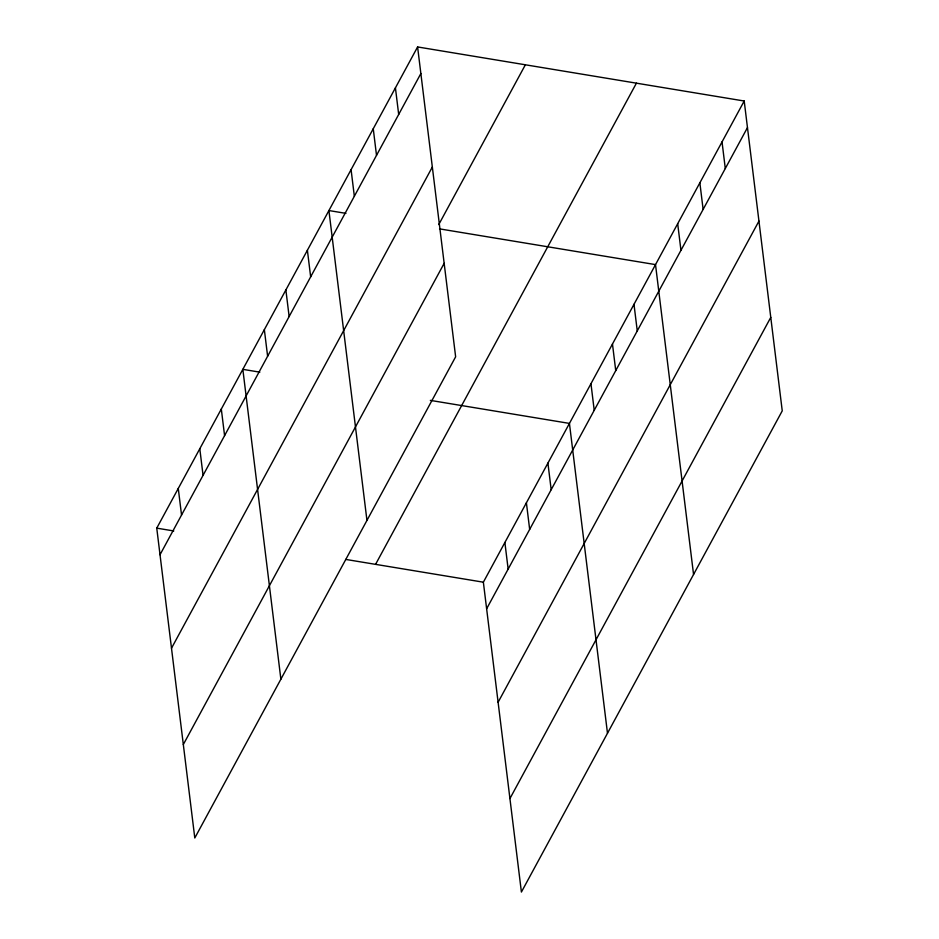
<?xml version="1.0" encoding="UTF-8"?>
<svg xmlns="http://www.w3.org/2000/svg" width="939" height="939" viewBox="0 0 939 939"><rect width="100%" height="100%" fill="white"/><g stroke="black" fill="none" stroke-linecap="round" stroke-linejoin="round"><path stroke-width="1.41" d="M417.597 46.95L455.638 356.808L194.796 837.987L156.754 528.141L417.597 46.95L744.204 101.013L782.246 410.859L521.403 892.05L483.362 582.192L744.204 101.013M160.017 554.738L420.86 73.547M171.497 648.215L432.339 167.025M438.771 224.562L525.371 64.791M183.328 744.51L444.159 263.331M375.577 564.351L636.419 83.172M486.625 608.801L747.467 127.61M498.104 702.266L758.947 221.088M509.924 798.573L770.766 317.394M345.928 213.364L328.908 210.547L366.949 520.406M439.534 228.87L655.516 264.61L693.557 574.468M259.845 372.161L242.837 369.344L280.878 679.202M430.332 400.378L569.433 423.407L607.486 733.253M156.754 528.141L173.774 530.958M345.681 559.409L483.362 582.192M722.032 141.906L725.295 168.515M699.86 182.812L703.123 209.409M677.688 223.717L680.951 250.314M633.989 304.306L637.264 330.915M612.474 344.014L615.738 370.612M590.96 383.711L594.223 410.308M547.918 463.103L551.181 489.7M526.403 502.799L529.666 529.408M504.877 542.496L508.152 569.104M395.425 87.855L398.688 114.452M373.252 128.749L376.516 155.358M351.08 169.654L354.343 196.251M307.393 250.255L310.656 276.852M285.867 289.951L289.142 316.549M264.352 329.648L267.615 356.245M221.311 409.04L224.585 435.649M199.796 448.736L203.059 475.345M178.269 488.433L181.544 515.042"/></g></svg>
